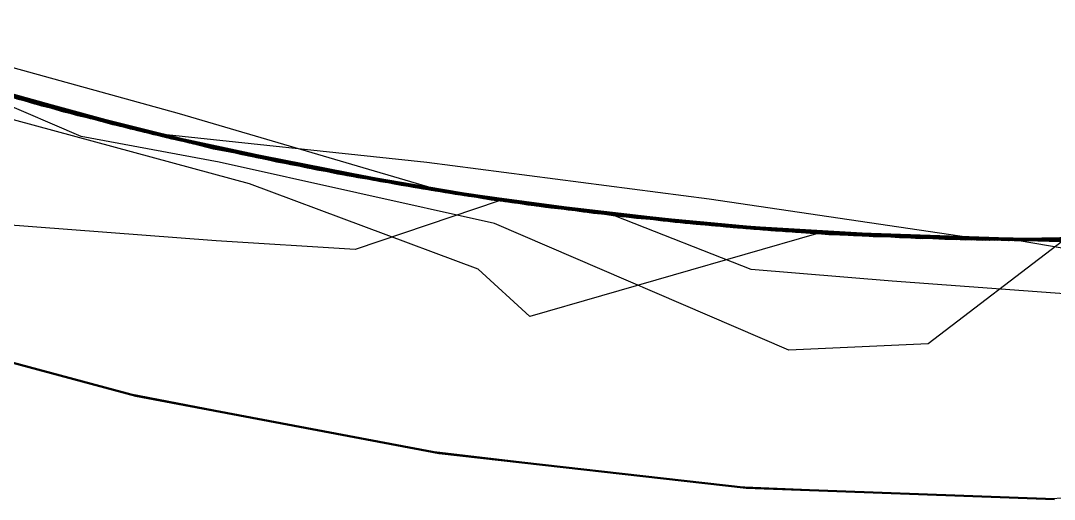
# Model space of a CAD drawing. Header units: millimetres. Extents: x 0 to 420, y 0 to 297.
# Drawn here: x 193.498 to 194.5, y 263 to 263.463 of the extents above; entities that cross this region are included whole.
import ezdxf

# ---------------------------------------------------------------- set-up
doc = ezdxf.new("R2010")
doc.units = ezdxf.units.MM
doc.linetypes.add('DASHED', pattern=[1.524, 1.27, -0.254])
doc.layers.add('HIDDEN', color=8, linetype='DASHED', lineweight=25)
doc.layers.add('VISIBLE', color=7, linetype='CONTINUOUS', lineweight=50)

msp = doc.modelspace()

# ---------------------------------------------------------------- linework, layer by layer
at = {"layer": 'HIDDEN'}
for points in [[(193.51205, 263.38247), (193.25331, 263.46329)], [(193.51892, 263.38059), (193.25898, 263.46128)], [(193.5209, 263.38007), (193.26145, 263.46055)], [(193.54, 263.37476), (193.27993, 263.45385)], [(193.55372, 263.37135), (193.29003, 263.45057)], [(193.5511, 263.37204), (193.29265, 263.44967)], [(193.55648, 263.37063), (193.29317, 263.44948)], [(193.56591, 263.36838), (193.29743, 263.44823)], [(193.65216, 263.37306), (193.38658, 263.44634)], [(193.57585, 263.36565), (193.30952, 263.44395)], [(193.58763, 263.36241), (193.32003, 263.44001)], [(193.59467, 263.36092), (193.33233, 263.43642)], [(193.60472, 263.35843), (193.34252, 263.4331)], [(193.61103, 263.35702), (193.34595, 263.43212)], [(193.61173, 263.35672), (193.34763, 263.43144)], [(193.61108, 263.35713), (193.34809, 263.43161)], [(193.61122, 263.35684), (193.34859, 263.43114)], [(193.6181, 263.35517), (193.35254, 263.42987)], [(193.61813, 263.35521), (193.3528, 263.42979)], [(193.61862, 263.35504), (193.359, 263.4278)], [(193.62448, 263.35374), (193.35905, 263.42778)], [(193.62732, 263.35295), (193.36349, 263.42636)], [(193.63122, 263.35202), (193.36731, 263.42515)], [(193.6356, 263.35098), (193.36883, 263.42466)], [(193.63633, 263.35074), (193.37035, 263.42411)], [(193.63811, 263.35039), (193.37172, 263.42376)], [(193.63958, 263.35005), (193.37311, 263.42337)], [(193.64064, 263.34979), (193.37629, 263.42232)], [(193.64364, 263.34908), (193.37769, 263.42188)], [(193.64251, 263.34935), (193.37843, 263.42165)], [(193.64481, 263.34875), (193.37891, 263.42137)], [(193.55653, 263.37084), (193.38168, 263.42089)], [(193.64853, 263.34793), (193.38217, 263.42048)], [(193.64865, 263.34881), (193.38234, 263.42171)], [(193.64599, 263.34853), (193.38234, 263.42042)], [(193.64979, 263.34771), (193.38326, 263.42022)], [(193.65305, 263.34689), (193.38912, 263.41831)], [(193.65379, 263.34672), (193.39048, 263.41789)], [(193.65783, 263.34649), (193.39051, 263.41853)], [(193.65892, 263.34559), (193.39291, 263.41718)], [(193.65838, 263.34564), (193.39308, 263.41707)], [(193.66603, 263.3439), (193.39511, 263.41646)], [(193.66194, 263.34484), (193.39605, 263.41617)], [(193.61592, 263.35727), (193.39899, 263.41751)], [(193.66598, 263.34392), (193.40056, 263.41478)], [(193.6732, 263.34231), (193.40714, 263.41282)], [(193.67591, 263.34179), (193.40947, 263.41216)], [(193.67541, 263.34178), (193.40958, 263.41203)], [(193.67728, 263.34133), (193.41223, 263.41123)], [(193.68139, 263.34033), (193.41512, 263.41026)], [(193.68205, 263.34029), (193.41708, 263.40976)], [(193.68357, 263.33994), (193.41716, 263.40971)], [(193.68575, 263.33945), (193.41946, 263.40907)], [(193.68508, 263.33904), (193.42039, 263.40813)], [(193.68485, 263.33966), (193.4204, 263.40876)], [(193.68619, 263.33937), (193.42138, 263.40851)], [(193.69112, 263.33827), (193.42627, 263.407)], [(193.69095, 263.33831), (193.42651, 263.40693)], [(193.69282, 263.33802), (193.42689, 263.40687)], [(193.55697, 263.35125), (193.42847, 263.40634)], [(193.69777, 263.33679), (193.43169, 263.40538)], [(193.69761, 263.33684), (193.43225, 263.40522)], [(193.69998, 263.33632), (193.43589, 263.40414)], [(193.70135, 263.33603), (193.43599, 263.40412)], [(193.62505, 263.35349), (193.43746, 263.40367)], [(193.65089, 263.34739), (193.43763, 263.40362)], [(193.7043, 263.33538), (193.43844, 263.4034)], [(193.70462, 263.33532), (193.43925, 263.40315)], [(193.70726, 263.33474), (193.44203, 263.40232)], [(193.71269, 263.33357), (193.44715, 263.40081)], [(193.71889, 263.33226), (193.45216, 263.39943)], [(193.71652, 263.33275), (193.45219, 263.39936)], [(193.71797, 263.33246), (193.45267, 263.39923)], [(193.72671, 263.33062), (193.46138, 263.39672)], [(193.72832, 263.33036), (193.46308, 263.39631)], [(193.73164, 263.32995), (193.46644, 263.39558)], [(193.73788, 263.32847), (193.46861, 263.39469)], [(193.74254, 263.32726), (193.47583, 263.3926)], [(193.61302, 263.35646), (193.47955, 263.39156)], [(193.74419, 263.32695), (193.4802, 263.39133)], [(193.74504, 263.32677), (193.48061, 263.3912)], [(193.74615, 263.32649), (193.48073, 263.39113)], [(193.74556, 263.32667), (193.4814, 263.39098)], [(193.75978, 263.32382), (193.49468, 263.38728)], [(193.71986, 263.30548), (193.45722, 263.37634)], [(193.7759, 263.32057), (193.51205, 263.38247)], [(193.78417, 263.31895), (193.51892, 263.38059)], [(193.78524, 263.31874), (193.5209, 263.38007)], [(193.80537, 263.31473), (193.54, 263.37476)], [(193.81424, 263.31323), (193.5511, 263.37204)], [(193.82251, 263.3117), (193.55372, 263.37135)], [(193.82501, 263.31126), (193.55648, 263.37063)], [(193.73356, 263.32932), (193.55653, 263.37084)], [(193.84012, 263.30865), (193.56591, 263.36838)], [(193.84672, 263.30735), (193.57585, 263.36565)], [(193.91482, 263.29597), (193.65216, 263.37306)], [(193.86079, 263.3049), (193.58763, 263.36241)], [(193.86184, 263.30469), (193.59467, 263.36092)], [(193.87168, 263.30301), (193.60472, 263.35843)], [(193.88093, 263.30156), (193.61103, 263.35702)], [(193.87945, 263.30184), (193.61108, 263.35713)], [(193.87865, 263.30183), (193.61122, 263.35684)], [(193.88057, 263.30151), (193.61173, 263.35672)], [(193.88333, 263.30111), (193.61302, 263.35646)], [(193.8358, 263.31015), (193.61592, 263.35727)], [(193.88799, 263.30027), (193.6181, 263.35517)], [(193.89191, 263.32616), (193.61813, 263.35521)], [(193.8828, 263.30113), (193.61862, 263.35504)], [(193.69048, 263.32637), (193.55697, 263.35125)], [(193.89441, 263.29941), (193.62448, 263.35374)], [(193.81501, 263.31309), (193.62505, 263.35349)], [(193.89585, 263.29898), (193.62732, 263.35295)], [(193.89973, 263.29835), (193.63122, 263.35202)], [(193.90674, 263.29723), (193.6356, 263.35098)], [(193.90677, 263.29717), (193.63633, 263.35074)], [(193.90903, 263.29685), (193.63811, 263.35039)], [(193.90944, 263.29679), (193.63958, 263.35005)], [(193.9095, 263.29678), (193.64064, 263.34979)], [(193.91115, 263.29652), (193.64251, 263.34935)], [(193.91415, 263.29602), (193.64364, 263.34908)], [(193.9152, 263.29586), (193.64481, 263.34875)], [(193.91428, 263.29602), (193.64599, 263.34853)], [(193.91931, 263.2952), (193.64853, 263.34793)], [(193.91932, 263.29567), (193.64865, 263.34881)], [(193.92085, 263.29501), (193.64979, 263.34771)], [(193.86704, 263.3038), (193.65089, 263.34739)], [(193.92146, 263.29489), (193.65305, 263.34689)], [(193.92171, 263.29485), (193.65379, 263.34672)], [(193.92992, 263.29419), (193.65783, 263.34649)], [(193.92809, 263.29385), (193.65838, 263.34564)], [(193.92941, 263.29372), (193.65892, 263.34559)], [(193.93218, 263.29323), (193.66194, 263.34484)], [(193.93581, 263.29268), (193.66598, 263.34392)], [(193.94161, 263.2918), (193.66603, 263.3439)], [(193.94377, 263.2915), (193.6732, 263.34231)], [(193.94555, 263.29121), (193.67541, 263.34178)], [(193.94718, 263.29107), (193.67591, 263.34179)], [(193.94665, 263.29099), (193.67728, 263.34133)], [(193.95187, 263.29019), (193.68139, 263.34033)], [(193.95148, 263.29033), (193.68205, 263.34029)], [(193.95443, 263.2899), (193.68357, 263.33994)], [(193.9536, 263.29001), (193.68485, 263.33966)], [(193.95413, 263.28951), (193.68508, 263.33904)], [(193.95632, 263.28958), (193.68575, 263.33945)], [(193.95499, 263.28997), (193.68619, 263.33937)], [(193.95965, 263.28913), (193.69095, 263.33831)], [(193.96025, 263.28904), (193.69112, 263.33827)], [(193.96348, 263.28872), (193.69282, 263.33802)], [(193.9672, 263.28804), (193.69761, 263.33684)], [(193.96794, 263.28791), (193.69777, 263.33679)], [(193.96827, 263.28788), (193.69998, 263.33632)], [(193.9709, 263.2875), (193.70135, 263.33603)], [(193.97437, 263.287), (193.7043, 263.33538)], [(193.9742, 263.28704), (193.70462, 263.33532)], [(193.97674, 263.28668), (193.70726, 263.33474)], [(193.95735, 263.26713), (193.69048, 263.32637)], [(193.98227, 263.28592), (193.71269, 263.33357)], [(193.98498, 263.28553), (193.71652, 263.33275)], [(193.98729, 263.28522), (193.71797, 263.33246)], [(193.98974, 263.28483), (193.71889, 263.33226)], [(193.99599, 263.28404), (193.72671, 263.33062)], [(193.99767, 263.28387), (193.72832, 263.33036)], [(194.00096, 263.28371), (193.73164, 263.32995)], [(193.91233, 263.29643), (193.73356, 263.32932)], [(194.01146, 263.28225), (193.73788, 263.32847)], [(194.01304, 263.28167), (193.74254, 263.32726)], [(194.01204, 263.28187), (193.74419, 263.32695)], [(194.01357, 263.28168), (193.74504, 263.32677)], [(194.01368, 263.28166), (193.74556, 263.32667)], [(194.01574, 263.28135), (193.74615, 263.32649)], [(194.16543, 263.29064), (193.89191, 263.32616)], [(194.02873, 263.27978), (193.75978, 263.32382)], [(194.04347, 263.27789), (193.7759, 263.32057)], [(194.05327, 263.27671), (193.78417, 263.31895)], [(194.05351, 263.27667), (193.78524, 263.31874)], [(194.07467, 263.27413), (193.80537, 263.31473)], [(193.94135, 263.22272), (193.71986, 263.30548)], [(194.08077, 263.27351), (193.81424, 263.31323)], [(194.00682, 263.28257), (193.81501, 263.31309)], [(194.09497, 263.27193), (193.82251, 263.3117)], [(194.09741, 263.2717), (193.82501, 263.31126)], [(194.05784, 263.27634), (193.8358, 263.31015)], [(194.11807, 263.26955), (193.84012, 263.30865)], [(194.12068, 263.26925), (193.84672, 263.30735)], [(194.138, 263.26789), (193.86079, 263.3049)], [(194.13248, 263.26805), (193.86184, 263.30469)], [(194.08534, 263.27299), (193.86704, 263.3038)], [(194.14194, 263.26713), (193.87168, 263.30301)], [(194.14943, 263.26642), (193.87865, 263.30183)], [(194.15152, 263.26625), (193.87945, 263.30184)], [(194.15272, 263.26611), (193.88057, 263.30151)], [(194.15427, 263.26603), (193.88093, 263.30156)], [(194.15015, 263.26635), (193.8828, 263.30113)], [(194.15699, 263.26576), (193.88333, 263.30111)], [(194.16133, 263.26532), (193.88799, 263.30027)], [(194.16745, 263.265), (193.89441, 263.29941)], [(194.16768, 263.26475), (193.89585, 263.29898)], [(194.17152, 263.26441), (193.89973, 263.29835)], [(194.1808, 263.26361), (193.90674, 263.29723)], [(194.18021, 263.26365), (193.90677, 263.29717)], [(194.18306, 263.26341), (193.90903, 263.29685)], [(194.18209, 263.2635), (193.90944, 263.29679)], [(194.18147, 263.26355), (193.9095, 263.29678)], [(194.18292, 263.26342), (193.91115, 263.29652)], [(194.09237, 263.27225), (193.91233, 263.29643)], [(194.18769, 263.263), (193.91415, 263.29602)], [(194.18579, 263.26318), (193.91428, 263.29602)], [(194.1882, 263.26299), (193.91482, 263.29597)], [(194.18867, 263.26294), (193.9152, 263.29586)], [(194.19302, 263.26255), (193.91931, 263.2952)], [(194.1929, 263.2626), (193.91932, 263.29567)], [(194.19491, 263.26241), (193.92085, 263.29501)], [(194.19292, 263.26259), (193.92146, 263.29489)], [(194.19284, 263.26259), (193.92171, 263.29485)], [(194.20504, 263.26203), (193.92992, 263.29419)], [(193.9617, 263.28883), (193.82234, 263.24178)], [(194.20076, 263.26195), (193.92809, 263.29385)], [(194.20299, 263.26183), (193.92941, 263.29372)], [(194.20543, 263.26158), (193.93218, 263.29323)], [(194.20867, 263.26132), (193.93581, 263.29268)], [(194.22031, 263.26044), (193.94161, 263.2918)], [(194.21742, 263.26065), (193.94377, 263.2915)], [(194.21855, 263.26057), (193.94555, 263.29121)], [(194.21891, 263.26049), (193.94665, 263.29099)], [(194.22155, 263.26041), (193.94718, 263.29107)], [(194.2239, 263.26017), (193.95148, 263.29033)], [(194.22513, 263.26003), (193.95187, 263.29019)], [(194.22521, 263.26008), (193.9536, 263.29001)], [(194.22615, 263.25977), (193.95413, 263.28951)], [(194.22817, 263.25988), (193.95443, 263.2899)], [(194.22764, 263.26055), (193.95499, 263.28997)], [(194.22968, 263.2597), (193.95632, 263.28958)], [(194.23135, 263.25963), (193.95965, 263.28913)], [(194.23225, 263.25956), (193.96025, 263.28904)], [(194.23314, 263.2595), (193.9617, 263.28883)], [(194.23717, 263.25934), (193.96348, 263.28872)], [(194.23962, 263.25904), (193.9672, 263.28804)], [(194.24073, 263.25895), (193.96794, 263.28791)], [(194.23935, 263.25906), (193.96827, 263.28788)], [(194.24316, 263.25879), (193.9709, 263.2875)], [(194.24651, 263.25857), (193.9742, 263.28704)], [(194.24712, 263.2585), (193.97437, 263.287)], [(194.24898, 263.25841), (193.97674, 263.28668)], [(194.25451, 263.25806), (193.98227, 263.28592)], [(194.25618, 263.25793), (193.98498, 263.28553)], [(194.25901, 263.25775), (193.98729, 263.28522)], [(194.26312, 263.25739), (193.98974, 263.28483)], [(194.26755, 263.25721), (193.99599, 263.28404)], [(194.4365, 263.25059), (194.16543, 263.29064)], [(194.26978, 263.2571), (193.99767, 263.28387)], [(194.27291, 263.25713), (194.00096, 263.28371)], [(194.19993, 263.26202), (194.00682, 263.28257)], [(194.28755, 263.25633), (194.01146, 263.28225)], [(194.28239, 263.25631), (194.01204, 263.28187)], [(194.2858, 263.25602), (194.01304, 263.28167)], [(194.28475, 263.25619), (194.01357, 263.28168)], [(194.28434, 263.2562), (194.01368, 263.28166)], [(194.28807, 263.25598), (194.01574, 263.28135)], [(194.29995, 263.25538), (194.02873, 263.27978)], [(194.3134, 263.25464), (194.04347, 263.27789)], [(194.32471, 263.25411), (194.05327, 263.27671)], [(194.3242, 263.25412), (194.05351, 263.27667)], [(194.28128, 263.25598), (194.05784, 263.27634)], [(194.20595, 263.2226), (194.07467, 263.27413)], [(193.6877, 263.25033), (193.41265, 263.2709)], [(194.24259, 263.14449), (193.95735, 263.26713)], [(194.3497, 263.25303), (194.08077, 263.27351)], [(194.30506, 263.25507), (194.08534, 263.27299)], [(194.28479, 263.25617), (194.09237, 263.27225)], [(194.36965, 263.25226), (194.09497, 263.27193)], [(194.37233, 263.25221), (194.09741, 263.2717)], [(194.39789, 263.25136), (194.11807, 263.26955)], [(194.3963, 263.25144), (194.12068, 263.26925)], [(194.40517, 263.25119), (194.13248, 263.26805)], [(194.41771, 263.25163), (194.138, 263.26789)], [(194.41404, 263.25098), (194.14194, 263.26713)], [(194.4221, 263.25081), (194.14943, 263.26642)], [(194.41923, 263.25087), (194.15015, 263.26635)], [(194.42551, 263.25076), (194.15152, 263.26625)], [(194.42677, 263.25071), (194.15272, 263.26611)], [(194.42965, 263.25067), (194.15427, 263.26603)], [(194.43257, 263.25062), (194.15699, 263.26576)], [(194.43687, 263.25053), (194.16133, 263.26532)], [(194.44221, 263.25068), (194.16745, 263.265)], [(194.44136, 263.25045), (194.16768, 263.26475)], [(194.44511, 263.2504), (194.17152, 263.26441)], [(194.26921, 263.25709), (193.99158, 263.17699)], [(194.45522, 263.25029), (194.18021, 263.26365)], [(194.45634, 263.25025), (194.1808, 263.26361)], [(194.45514, 263.25026), (194.18147, 263.26355)], [(194.45632, 263.25025), (194.18209, 263.2635)], [(194.45638, 263.25025), (194.18292, 263.26342)], [(194.45878, 263.25022), (194.18306, 263.26341)], [(194.45903, 263.25022), (194.18579, 263.26318)], [(194.46278, 263.25016), (194.18769, 263.263)], [(194.46345, 263.25015), (194.1882, 263.26299)], [(194.4638, 263.25014), (194.18867, 263.26294)], [(194.46573, 263.25015), (194.19284, 263.26259)], [(194.46793, 263.24978), (194.1929, 263.2626)], [(194.46597, 263.25015), (194.19292, 263.26259)], [(194.46817, 263.2501), (194.19302, 263.26255)], [(194.47046, 263.25007), (194.19491, 263.26241)], [(194.39378, 263.2515), (194.19993, 263.26202)], [(194.47496, 263.25008), (194.20076, 263.26195)], [(194.47823, 263.25008), (194.20299, 263.26183)], [(194.48149, 263.25022), (194.20504, 263.26203)], [(194.48025, 263.25005), (194.20543, 263.26158)], [(194.48312, 263.25001), (194.20867, 263.26132)], [(194.49274, 263.24997), (194.21742, 263.26065)], [(194.49294, 263.25), (194.21855, 263.26057)], [(194.49265, 263.24998), (194.21891, 263.26049)], [(194.50057, 263.24999), (194.22031, 263.26044)], [(194.49731, 263.25001), (194.22155, 263.26041)], [(194.49781, 263.24999), (194.2239, 263.26017)], [(194.49974, 263.24998), (194.22513, 263.26003)], [(194.49826, 263.24999), (194.22521, 263.26008)], [(194.4997, 263.24997), (194.22615, 263.25977)], [(194.50236, 263.25116), (194.22764, 263.26055)], [(194.50313, 263.25002), (194.22817, 263.25988)], [(194.50439, 263.24996), (194.22968, 263.2597)], [(194.50459, 263.25), (194.23135, 263.25963)], [(194.50563, 263.25), (194.23225, 263.25956)], [(194.50596, 263.25), (194.23314, 263.2595)], [(194.51223, 263.25008), (194.23717, 263.25934)], [(194.51179, 263.25001), (194.23935, 263.25906)], [(194.51343, 263.25002), (194.23962, 263.25904)], [(194.51471, 263.25002), (194.24073, 263.25895)], [(194.51667, 263.25002), (194.24316, 263.25879)], [(194.52006, 263.25005), (194.24651, 263.25857)], [(194.52106, 263.25003), (194.24712, 263.2585)], [(194.5224, 263.25007), (194.24898, 263.25841)], [(194.52798, 263.25012), (194.25451, 263.25806)], [(194.5287, 263.2501), (194.25618, 263.25793)], [(194.53157, 263.25013), (194.25901, 263.25775)], [(194.53748, 263.25007), (194.26312, 263.25739)], [(194.53978, 263.25021), (194.26755, 263.25721)], [(194.54137, 263.25033), (194.26921, 263.25709)], [(194.54326, 263.25022), (194.26978, 263.2571)], [(194.5459, 263.25038), (194.27291, 263.25713)], [(194.50535, 263.24914), (194.28128, 263.25598)], [(194.55381, 263.25038), (194.28239, 263.25631)], [(194.55609, 263.25041), (194.28434, 263.2562)], [(194.5571, 263.25045), (194.28475, 263.25619)], [(194.47766, 263.25006), (194.28479, 263.25617)], [(194.55934, 263.25037), (194.2858, 263.25602)], [(194.56422, 263.25078), (194.28755, 263.25633)], [(194.56166, 263.25054), (194.28807, 263.25598)], [(194.57177, 263.2507), (194.29995, 263.25538)], [(194.52545, 263.25008), (194.30506, 263.25507)], [(194.58428, 263.25094), (194.3134, 263.25464)], [(194.5958, 263.25122), (194.3242, 263.25412)], [(194.5969, 263.25127), (194.32471, 263.25411)], [(194.67216, 263.25396), (194.3963, 263.25144)], [(194.67782, 263.25414), (194.39789, 263.25136)], [(194.67851, 263.25425), (194.40517, 263.25119)], [(194.68654, 263.25464), (194.41404, 263.25098)], [(194.69823, 263.25623), (194.41771, 263.25163)], [(194.68859, 263.25474), (194.41923, 263.25087)], [(194.6968, 263.25524), (194.4221, 263.25081)], [(194.70046, 263.25565), (194.42551, 263.25076)], [(194.70128, 263.2554), (194.42677, 263.25071)], [(194.70565, 263.25559), (194.42965, 263.25067)], [(194.70865, 263.25579), (194.43257, 263.25062)], [(194.71206, 263.25601), (194.4365, 263.25059)], [(194.71296, 263.25605), (194.43687, 263.25053)], [(194.71538, 263.25619), (194.44136, 263.25045)], [(194.71731, 263.2565), (194.44221, 263.25068)], [(194.71895, 263.25639), (194.44511, 263.2504)], [(194.72905, 263.257), (194.45514, 263.25026)], [(194.73036, 263.25713), (194.45522, 263.25029)], [(194.73066, 263.25709), (194.45632, 263.25025)], [(194.73195, 263.25718), (194.45634, 263.25025)], [(194.73006, 263.25706), (194.45638, 263.25025)], [(194.73475, 263.25735), (194.45878, 263.25022)], [(194.73251, 263.25721), (194.45903, 263.25022)], [(194.73792, 263.25754), (194.46278, 263.25016)], [(194.73913, 263.25759), (194.46345, 263.25015)], [(194.73917, 263.25753), (194.4638, 263.25014)], [(194.73931, 263.25766), (194.46597, 263.25015)], [(194.743, 263.25731), (194.46793, 263.24978)], [(194.74331, 263.25788), (194.46817, 263.2501)], [(194.74601, 263.25803), (194.47046, 263.25007)], [(194.74924, 263.2583), (194.47496, 263.25008)], [(194.75123, 263.25842), (194.47766, 263.25006)], [(194.7537, 263.25858), (194.47823, 263.25008)], [(194.7552, 263.25869), (194.48025, 263.25005)], [(194.75767, 263.25882), (194.48149, 263.25022)], [(194.75774, 263.25884), (194.48312, 263.25001)], [(194.76642, 263.2595), (194.49265, 263.24998)], [(194.76828, 263.25956), (194.49274, 263.24997)], [(194.76729, 263.25953), (194.49294, 263.25)], [(194.77285, 263.25989), (194.49731, 263.25001)], [(194.77174, 263.25985), (194.49781, 263.24999)], [(194.77132, 263.25982), (194.49826, 263.24999)], [(194.77334, 263.26015), (194.4997, 263.24997)], [(193.82234, 263.24178), (193.6877, 263.25033)], [(194.61956, 263.25191), (194.3497, 263.25303)], [(194.64509, 263.2528), (194.36965, 263.25226)], [(194.64837, 263.25297), (194.37233, 263.25221)], [(194.50759, 263.25), (194.37733, 263.15045)], [(194.58778, 263.25102), (194.39378, 263.2515)], [(194.60456, 263.22688), (194.46573, 263.25015)], [(193.99158, 263.17699), (193.94135, 263.22272)], [(194.34249, 263.21112), (194.20595, 263.2226)], [(194.68565, 263.18576), (194.34249, 263.21112)], [(193.595, 263.10372), (193.30718, 263.18199)], [(194.37733, 263.15045), (194.24259, 263.14449)], [(193.88786, 263.04711), (193.595, 263.10372)], [(194.18413, 263.01249), (193.88786, 263.04711)], [(194.48215, 263.00003), (194.18413, 263.01249)], [(194.78026, 263.00982), (194.48215, 263.00003)]]:
    msp.add_lwpolyline(points, dxfattribs=at)
at = {"layer": 'VISIBLE'}
for points in [[(193.60992, 263.10028), (193.32098, 263.1777)], [(193.90383, 263.04467), (193.60992, 263.10028)], [(194.20108, 263.01118), (193.90383, 263.04467)], [(194.5, 262.99999), (194.20108, 263.01118)]]:
    msp.add_lwpolyline(points, dxfattribs=at)

doc.saveas('drawing.dxf')
